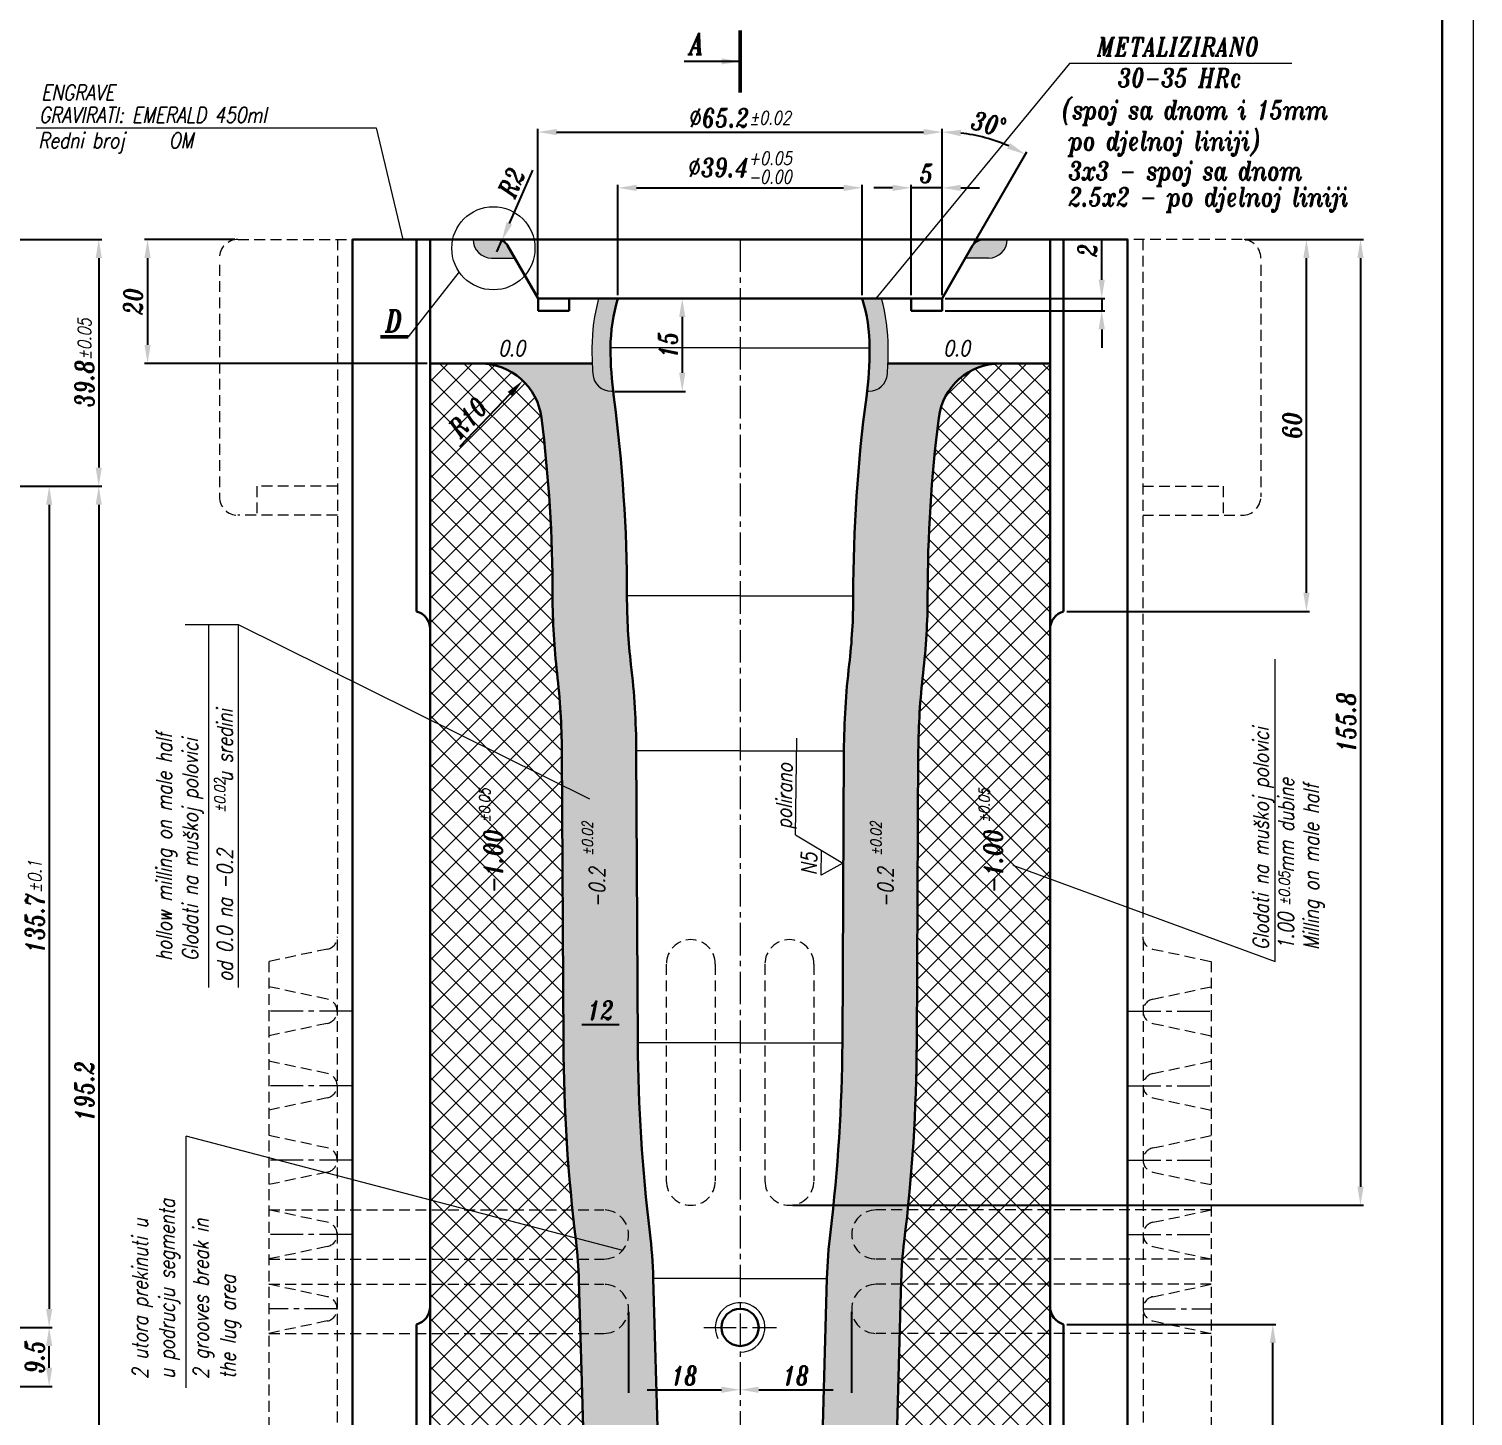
# Model space of a CAD drawing. Extents: x 39 to 1392, y 12 to 642.
# Drawn here: x 646.4 to 879.4, y 163.4 to 387.2 of the extents above; entities that cross this region are included whole.
import ezdxf

# ---------------------------------------------------------------- set-up
doc = ezdxf.new("R2010")
doc.units = 0
doc.header["$LTSCALE"] = 7
doc.header["$MEASUREMENT"] = 0
doc.linetypes.add('CENTER2', pattern=[1.125, 0.75, -0.125, 0.125, -0.125])
doc.linetypes.add('HIDDEN', pattern=[0.375, 0.25, -0.125])
doc.layers.get('0').update_dxf_attribs({"linetype": 'CONTINUOUS', "lineweight": 15})
for name, color, linetype, lineweight in [('1', 1, 'CENTER2', 15), ('2', 2, 'HIDDEN', 15), ('3', 3, 'CONTINUOUS', 30), ('4', 5, 'CONTINUOUS', 50), ('8', 251, 'CONTINUOUS', 15), ('ENGLISH', 252, 'CONTINUOUS', 18)]:
    doc.layers.add(name, color=color, linetype=linetype, lineweight=lineweight)
doc.styles.add('ITALICT', font='ITALICT.shx', dxfattribs={"width": 0.8, "height": 3})
doc.dimstyles.get("Standard").update_dxf_attribs({"dimtxt": 3, "dimasz": 3, "dimexe": 0.5, "dimexo": 0.5, "dimgap": 0.8, "dimtad": 1, "dimdsep": 46, "dimtxsty": 'ITALICT', "dimcen": 0.09, "dimazin": 2, "dimtfac": 1, "dimtmove": 0, "dimatfit": 3, "dimfxl": 1, "dimtolj": 1, "dimtzin": 0, "dimarcsym": 0})

# ---------------------------------------------------------------- blocks, each defined once
blk = doc.blocks.new('*D16')
at = {"color": 0, "lineweight": -2}
for p, q in [((728.56, 344.22), (728.56, 371.04)), ((731.56, 370.54), (790.76, 370.54)), ((793.76, 344.22), (793.76, 371.04))]:
    blk.add_line(p, q, dxfattribs=at)
at = {"color": 0}
for points in [[(731.56, 371.04), (731.56, 370.04), (728.56, 370.54)], [(790.76, 370.04), (790.76, 371.04), (793.76, 370.54)]]:
    blk.add_solid(points, dxfattribs=at)
at = {"color": 0, "insert": (761.16, 372.84), "char_height": 3, "attachment_point": 5, "style": 'ITALICT'}
blk.add_mtext('\\A1;%%c65.2{}{\\H0.71x;\\C3;%%p0.02}', dxfattribs=at)
blk = doc.blocks.new('*D20')
at = {"color": 0, "lineweight": -2}
for p, q in [((609.13, 353.22), (658.21, 353.22)), ((657.71, 350.22), (657.71, 316.42)), ((606.08, 313.42), (658.21, 313.42))]:
    blk.add_line(p, q, dxfattribs=at)
at = {"color": 0}
for points in [[(658.21, 350.22), (657.21, 350.22), (657.71, 353.22)], [(657.21, 316.42), (658.21, 316.42), (657.71, 313.42)]]:
    blk.add_solid(points, dxfattribs=at)
at = {"color": 0, "insert": (655.41, 333.32), "char_height": 3, "attachment_point": 5, "rotation": 90, "style": 'ITALICT'}
blk.add_mtext('\\A1;39.8{}{\\H0.71x;\\C3;%%p0.05}', dxfattribs=at)
blk = doc.blocks.new('*D22')
at = {"color": 0, "lineweight": -2}
for p, q in [((606.08, 313.42), (650.21, 313.42)), ((649.71, 310.42), (649.71, 180.72)), ((613.28, 177.72), (650.21, 177.72))]:
    blk.add_line(p, q, dxfattribs=at)
at = {"color": 0}
for points in [[(649.21, 310.42), (650.21, 310.42), (649.71, 313.42)], [(649.21, 180.72), (650.21, 180.72), (649.71, 177.72)]]:
    blk.add_solid(points, dxfattribs=at)
at = {"color": 0, "insert": (647.41, 245.57), "char_height": 3, "attachment_point": 5, "rotation": 90, "style": 'ITALICT'}
blk.add_mtext('\\A1;135.7{}{\\H0.71x;\\C3;%%p0.1}', dxfattribs=at)
blk = doc.blocks.new('*D33')
at = {"color": 0, "lineweight": -2}
for p, q in [((743.16, 180.22), (743.16, 167.17)), ((746.16, 167.67), (758.16, 167.67))]:
    blk.add_line(p, q, dxfattribs=at)
at = {"color": 0}
for points in [[(746.16, 168.17), (746.16, 167.17), (743.16, 167.67)], [(758.16, 168.17), (758.16, 167.17), (761.16, 167.67)]]:
    blk.add_solid(points, dxfattribs=at)
at = {"color": 0, "insert": (752.16, 169.97), "char_height": 3, "attachment_point": 5, "style": 'ITALICT'}
blk.add_mtext('\\A1;18', dxfattribs=at)
blk = doc.blocks.new('*D34')
at = {"color": 0, "lineweight": -2}
for p, q in [((779.16, 180.22), (779.16, 167.17)), ((764.16, 167.67), (776.16, 167.67))]:
    blk.add_line(p, q, dxfattribs=at)
at = {"color": 0}
for points in [[(764.16, 168.17), (764.16, 167.17), (761.16, 167.67)], [(776.16, 168.17), (776.16, 167.17), (779.16, 167.67)]]:
    blk.add_solid(points, dxfattribs=at)
at = {"color": 0, "insert": (770.16, 169.97), "char_height": 3, "attachment_point": 5, "style": 'ITALICT'}
blk.add_mtext('\\A1;18', dxfattribs=at)
blk = doc.blocks.new('*D35')
at = {"color": 0, "lineweight": -2}
for p, q in [((842.66, 353.22), (853.02, 353.22)), ((852.52, 296.22), (852.52, 350.22)), ((813.85, 293.22), (853.02, 293.22))]:
    blk.add_line(p, q, dxfattribs=at)
at = {"color": 0}
for points in [[(853.02, 350.22), (852.02, 350.22), (852.52, 353.22)], [(852.02, 296.22), (853.02, 296.22), (852.52, 293.22)]]:
    blk.add_solid(points, dxfattribs=at)
at = {"color": 0, "insert": (850.22, 323.22), "char_height": 3, "attachment_point": 5, "rotation": 90, "style": 'ITALICT'}
blk.add_mtext('\\A1;60', dxfattribs=at)
blk = doc.blocks.new('*D36')
at = {"color": 0, "lineweight": -2}
for p, q in [((813.85, 178.22), (847.6, 178.22)), ((847.1, 121.22), (847.1, 175.22)), ((834.66, 118.22), (847.6, 118.22))]:
    blk.add_line(p, q, dxfattribs=at)
at = {"color": 0}
for points in [[(846.6, 175.22), (847.6, 175.22), (847.1, 178.22)], [(846.6, 121.22), (847.6, 121.22), (847.1, 118.22)]]:
    blk.add_solid(points, dxfattribs=at)
at = {"color": 0, "insert": (844.8, 148.22), "char_height": 3, "attachment_point": 5, "rotation": 90, "style": 'ITALICT'}
blk.add_mtext('\\A1;60', dxfattribs=at)
blk = doc.blocks.new('*D38')
at = {"color": 0, "lineweight": -2}
for p, q in [((842.66, 353.22), (861.74, 353.22)), ((861.24, 350.22), (861.24, 200.42)), ((769.61, 197.42), (861.74, 197.42))]:
    blk.add_line(p, q, dxfattribs=at)
at = {"color": 0}
for points in [[(861.74, 350.22), (860.74, 350.22), (861.24, 353.22)], [(860.74, 200.42), (861.74, 200.42), (861.24, 197.42)]]:
    blk.add_solid(points, dxfattribs=at)
at = {"color": 0, "insert": (858.94, 275.32), "char_height": 3, "attachment_point": 5, "rotation": 90, "style": 'ITALICT'}
blk.add_mtext('\\A1;155.8', dxfattribs=at)
blk = doc.blocks.new('*D39')
at = {"color": 0, "lineweight": -2}
for p, q in [((679.66, 353.22), (665.08, 353.22)), ((665.58, 350.22), (665.58, 336.22)), ((710.66, 333.22), (665.08, 333.22))]:
    blk.add_line(p, q, dxfattribs=at)
at = {"color": 0}
for points in [[(666.08, 350.22), (665.08, 350.22), (665.58, 353.22)], [(665.08, 336.22), (666.08, 336.22), (665.58, 333.22)]]:
    blk.add_solid(points, dxfattribs=at)
at = {"color": 0, "insert": (663.28, 343.22), "char_height": 3, "attachment_point": 5, "rotation": 90, "style": 'ITALICT'}
blk.add_mtext('\\A1;20', dxfattribs=at)
blk = doc.blocks.new('*D44')
at = {"color": 0, "lineweight": -2}
for p, q in [((613.28, 177.72), (650.21, 177.72)), ((649.71, 171.22), (649.71, 174.72)), ((607.88, 168.22), (650.21, 168.22))]:
    blk.add_line(p, q, dxfattribs=at)
at = {"color": 0}
for points in [[(649.21, 174.72), (650.21, 174.72), (649.71, 177.72)], [(649.21, 171.22), (650.21, 171.22), (649.71, 168.22)]]:
    blk.add_solid(points, dxfattribs=at)
at = {"color": 0, "insert": (647.41, 172.97), "char_height": 3, "attachment_point": 5, "rotation": 90, "style": 'ITALICT'}
blk.add_mtext('\\A1;9.5', dxfattribs=at)
blk = doc.blocks.new('*D54')
at = {"color": 0, "lineweight": -2}
for p, q in [((606.08, 313.42), (658.21, 313.42)), ((657.71, 310.42), (657.71, 121.22)), ((596.28, 118.22), (658.21, 118.22))]:
    blk.add_line(p, q, dxfattribs=at)
at = {"color": 0}
for points in [[(657.21, 310.42), (658.21, 310.42), (657.71, 313.42)], [(657.21, 121.22), (658.21, 121.22), (657.71, 118.22)]]:
    blk.add_solid(points, dxfattribs=at)
at = {"color": 0, "insert": (655.41, 215.82), "char_height": 3, "attachment_point": 5, "rotation": 90, "style": 'ITALICT'}
blk.add_mtext('\\A1;195.2', dxfattribs=at)
blk = doc.blocks.new('*D56')
at = {"color": 0, "lineweight": -2}
for p, q in [((793.76, 344.72), (793.76, 371.05)), ((798.92, 352.65), (807.43, 367.38))]:
    blk.add_line(p, q, dxfattribs=at)
blk.add_arc((793.76, 343.72), 26.82, 66.4112, 83.5888, dxfattribs=at)
at = {"color": 0}
for points in [[(796.79, 370.88), (796.73, 369.88), (793.76, 370.55)], [(804.27, 367.86), (804.72, 368.75), (807.18, 366.95)]]:
    blk.add_solid(points, dxfattribs=at)
at = {"color": 0, "insert": (801.3, 371.85), "char_height": 3, "attachment_point": 5, "rotation": 345, "style": 'ITALICT'}
blk.add_mtext('\\A1;30%%d', dxfattribs=at)
blk = doc.blocks.new('*D57')
at = {"color": 0, "lineweight": -2}
for p, q in [((741.46, 344.22), (741.46, 362.04)), ((744.46, 361.54), (777.86, 361.54)), ((780.86, 344.22), (780.86, 362.04))]:
    blk.add_line(p, q, dxfattribs=at)
at = {"color": 0}
for points in [[(744.46, 362.04), (744.46, 361.04), (741.46, 361.54)], [(777.86, 361.04), (777.86, 362.04), (780.86, 361.54)]]:
    blk.add_solid(points, dxfattribs=at)
at = {"color": 0, "insert": (761.16, 364.82), "char_height": 3, "attachment_point": 5, "style": 'ITALICT'}
blk.add_mtext('\\A1;%%c39.4{}{\\H0.71x;\\C3;\\S+0.05^ -0.00;}', dxfattribs=at)
blk = doc.blocks.new('*D58')
at = {"color": 0, "lineweight": -2}
for p, q in [((727.7, 364.41), (723.93, 355.8)), ((721.92, 351.22), (722.73, 353.05))]:
    blk.add_line(p, q, dxfattribs=at)
at = {"color": 0}
blk.add_solid([(723.47, 356), (724.39, 355.6), (722.73, 353.05)], dxfattribs=at)
at = {"color": 0, "insert": (724.31, 362.4), "char_height": 3, "attachment_point": 5, "rotation": 66.3525, "style": 'ITALICT'}
blk.add_mtext('\\A1;R2', dxfattribs=at)
blk = doc.blocks.new('*D96')
at = {"color": 0, "lineweight": -2}
for p, q in [((751.33, 343.72), (751.33, 343.72)), ((751.83, 340.72), (751.83, 331.72)), ((740.97, 328.72), (752.33, 328.72))]:
    blk.add_line(p, q, dxfattribs=at)
at = {"color": 0}
for points in [[(752.33, 340.72), (751.33, 340.72), (751.83, 343.72)], [(751.33, 331.72), (752.33, 331.72), (751.83, 328.72)]]:
    blk.add_solid(points, dxfattribs=at)
at = {"color": 0, "insert": (749.53, 336.22), "char_height": 3, "attachment_point": 5, "rotation": 90, "style": 'ITALICT'}
blk.add_mtext('\\A1;15', dxfattribs=at)
blk = doc.blocks.new('*D97')
at = {"color": 0, "lineweight": -2}
for p, q in [((819.5, 346.72), (819.5, 353.26)), ((794.26, 343.72), (820, 343.72)), ((819.5, 343.72), (819.5, 341.72)), ((794.26, 341.72), (820, 341.72)), ((819.5, 338.72), (819.5, 335.72))]:
    blk.add_line(p, q, dxfattribs=at)
at = {"color": 0}
for points in [[(819, 346.72), (820, 346.72), (819.5, 343.72)], [(820, 338.72), (819, 338.72), (819.5, 341.72)]]:
    blk.add_solid(points, dxfattribs=at)
at = {"color": 0, "insert": (817.2, 351.49), "char_height": 3, "attachment_point": 5, "rotation": 90, "style": 'ITALICT'}
blk.add_mtext('\\A1;2', dxfattribs=at)
blk = doc.blocks.new('*D98')
at = {"color": 0, "lineweight": -2}
for p, q in [((785.76, 361.54), (782.76, 361.54)), ((788.76, 344.22), (788.76, 362.04)), ((793.76, 361.54), (788.76, 361.54)), ((793.76, 344.22), (793.76, 362.04)), ((796.76, 361.54), (799.76, 361.54))]:
    blk.add_line(p, q, dxfattribs=at)
at = {"color": 0}
for points in [[(785.76, 361.04), (785.76, 362.04), (788.76, 361.54)], [(796.76, 362.04), (796.76, 361.04), (793.76, 361.54)]]:
    blk.add_solid(points, dxfattribs=at)
at = {"color": 0, "insert": (791.26, 363.84), "char_height": 3, "attachment_point": 5, "style": 'ITALICT'}
blk.add_mtext('\\A1;5', dxfattribs=at)
blk = doc.blocks.new('*D241')
at = {"color": 0, "lineweight": -2}
blk.add_line((724.03, 328.28), (715.88, 319.75), dxfattribs=at)
at = {"color": 0}
blk.add_solid([(724.39, 327.94), (723.67, 328.63), (726.1, 330.45)], dxfattribs=at)
at = {"color": 0, "insert": (717.26, 324.52), "char_height": 3, "attachment_point": 5, "rotation": 46.3354, "style": 'ITALICT'}
blk.add_mtext('\\A1;R10', dxfattribs=at)
blk = doc.blocks.new('*D367')
at = {"color": 0, "lineweight": -2}
for p, q in [((732.65, 226.26), (732.65, 226.06)), ((735.65, 226.57), (741.65, 226.6)), ((744.65, 226.32), (744.65, 226.12))]:
    blk.add_line(p, q, dxfattribs=at)
at = {"color": 0}
for points in [[(735.65, 227.07), (735.65, 226.07), (732.65, 226.56)], [(741.65, 226.1), (741.65, 227.1), (744.65, 226.62)]]:
    blk.add_solid(points, dxfattribs=at)
at = {"color": 0, "insert": (738.64, 228.89), "char_height": 3, "attachment_point": 5, "rotation": 0.3041, "style": 'ITALICT'}
blk.add_mtext('\\A1;12', dxfattribs=at)

msp = doc.modelspace()

# ---------------------------------------------------------------- hatches: boundary and pattern name
h = msp.add_hatch(color=256)
h.dxf.hatch_style = 1
h.paths.add_polyline_path([(723.6568, 352.221, 0.26794919), (721.9247, 353.221), (718.0794, 353.221, 0.41421356), (721.0794, 350.221), (724.8115, 350.221)])
h.paths.add_polyline_path([(804.2491, 353.221), (800.4038, 353.221, 0.26794919), (798.6717, 352.221), (797.517, 350.221), (801.2491, 350.221, 0.41421356)])
h = msp.add_hatch(color=256)
h.dxf.hatch_style = 1
h.paths.add_polyline_path([(740.674, 328.721, -0.02924157), (740.2642, 335.721, -0.07458281), (741.4642, 343.721), (738.3406, 343.721, 0.06697383), (737.2642, 335.721, 0.00992357), (737.3139, 333.221, 0.0067559), (737.4044, 331.521, 0.39480514), (740.3977, 328.721)])
h.paths.add_polyline_path([(783.0552, 343.721), (780.8642, 343.721, -0.07458281), (782.0642, 335.721, -0.02924157), (781.6545, 328.721), (781.9308, 328.721, 0.39480514), (784.9241, 331.521, 0.0067559), (785.0146, 333.221, 0.00992357), (785.0642, 335.721, 0.06697383), (783.9878, 343.721)])
h.paths.add_polyline_path([(745.4642, 135.621), (748.4642, 135.621), (748.4642, 139.621), (748.0338, 150.6214, 0.41421356), (745.1534, 147.5064), (745.3211, 143.221), (745.4642, 139.5624)])
h.paths.add_polyline_path([(776.8642, 139.5624), (777.0074, 143.221), (777.1751, 147.5064, 0.41421356), (774.2947, 150.6214), (773.8642, 139.621), (773.8642, 135.621), (775.6465, 135.621), (776.8642, 135.621)])
at = {"layer": '8'}
h = msp.add_hatch(dxfattribs=at)
h.set_pattern_fill('ANSI37', color=256, scale=22, angle=90, style=0)
h.set_pattern_definition([(135, (-2928.744, 3e-29), (-1.9445436, -1.9445436), []), (225, (-2928.744, 3e-29), (1.9445436, -1.9445436), [])])
h.paths.add_polyline_path([(732.4435, 265.1757), (732.4144, 270.6573, 0.02790548), (731.6445, 283.2411, -0.02923352), (730.9142, 295.721, 0.03116951), (729.1207, 324.4642, 0.37816167), (719.1982, 333.221), (711.1642, 333.221), (711.1642, 290.3342), (711.1642, 275.7329)])
h.paths.add_polyline_path([(734.1222, 196.6787, -0.02444347), (732.6644, 223.5573), (732.4435, 265.1757), (711.1642, 275.7329), (711.1642, 198.2861), (717.3083, 196.6787)])
h.paths.add_polyline_path([(711.1642, 198.2861), (711.1642, 196.6787), (717.3083, 196.6787)])
h.paths.add_polyline_path([(734.9821, 188.7527, 0.01055351), (734.6942, 191.6085, -0.00049258), (734.6289, 192.1473), (717.3083, 196.6787), (711.1642, 196.6787), (711.1642, 188.7527)])
h.paths.add_polyline_path([(734.6289, 192.1473, -0.00413807), (734.1222, 196.6787), (717.3083, 196.6787)])
h.paths.add_polyline_path([(735.1861, 184.6787), (735.169, 185.282, 0.01278043), (734.9821, 188.7527), (711.1642, 188.7527), (711.1642, 184.6787)])
h.paths.add_polyline_path([(735.4101, 176.7527), (735.1861, 184.6787), (711.1642, 184.6787), (711.1642, 181.1079), (711.1642, 176.7527)])
h.paths.add_polyline_path([(736.0671, 153.5035), (735.4101, 176.7527), (711.1642, 176.7527), (711.1642, 143.221), (726.0711, 143.221, 0.4225132)])
h.paths.add_polyline_path([(811.1642, 143.221), (811.1642, 176.7527), (786.9184, 176.7527), (786.2614, 153.5035, 0.4225132), (796.2574, 143.221)])
h.paths.add_polyline_path([(811.1642, 176.7527), (786.9184, 176.7527), (786.2614, 153.5035, 0.4225132), (796.2574, 143.221), (811.1642, 143.221)])
h.paths.add_polyline_path([(811.1642, 181.1079), (811.1642, 184.6787), (787.1424, 184.6787), (786.9184, 176.7527), (811.1642, 176.7527)])
h.paths.add_polyline_path([(811.1642, 188.7527), (787.3464, 188.7527, 0.01278043), (787.1594, 185.282), (787.1424, 184.6787), (811.1642, 184.6787)])
h.paths.add_polyline_path([(811.1642, 196.6787), (788.2062, 196.6787, -0.00463066), (787.6343, 191.6085, 0.01055351), (787.3464, 188.7527), (811.1642, 188.7527)])
h.paths.add_polyline_path([(811.1642, 250.1125), (811.1642, 290.3342), (811.1642, 333.221), (803.1302, 333.221, 0.37816167), (793.2078, 324.4642, 0.03116951), (791.4142, 295.721, -0.02923352), (790.6839, 283.2411, 0.02790548), (789.9141, 270.6573), (789.6641, 223.5573, -0.02444347), (788.2062, 196.6787), (811.1642, 196.6787)])
h.paths.add_polyline_path([(811.1642, 143.221), (811.1642, 176.7527), (786.9184, 176.7527), (786.2614, 153.5035, 0.4225132), (796.2574, 143.221)])
h.paths.add_polyline_path([(712.0847, 323.4442), (718.0915, 329.7377), (722.4318, 325.5951), (716.4251, 319.3016)], flags=24)
h.paths.add_polyline_path([(718.6478, 259.2459), (718.6478, 266.6543), (721.2728, 266.6543), (721.2728, 259.2459)], flags=24)
h.paths.add_polyline_path([(719.0862, 247.2936), (719.0862, 259.4222), (723.5862, 259.4222), (723.5862, 247.2936)], flags=24)
h.paths.add_polyline_path([(725.444, 160.3104), (732.4092, 155.0974), (728.814, 150.2938), (721.8488, 155.5068)], flags=24)
h.paths.add_polyline_path([(799.2123, 259.2449), (799.2123, 266.6533), (801.8373, 266.6533), (801.8373, 259.2449)], flags=24)
h.paths.add_polyline_path([(799.7179, 247.2936), (799.7179, 259.4222), (804.2179, 259.4222), (804.2179, 247.2936)], flags=24)
h = msp.add_hatch(dxfattribs=at)
h.set_pattern_fill('DOTS', color=256, scale=15)
h.set_pattern_definition([(0, (-1332.837, 0), (0.46875, 0.9375), [0, -0.9375])])
h.paths.add_polyline_path([(737.3139, 333.221), (719.1982, 333.221, -0.37816167), (729.1207, 324.4642, -0.03116951), (730.9142, 295.721, 0.02923352), (731.6445, 283.2411, -0.02790548), (732.4144, 270.6573), (732.4435, 265.1757), (732.6644, 223.5573, 0.02444347), (734.1222, 196.6787), (739.2012, 196.6787, -0.63816437), (742.2291, 190.1589, -0.22087871), (739.2012, 188.7527), (734.9821, 188.7527, -0.01278043), (735.169, 185.282), (735.1861, 184.6787), (739.2012, 184.6787, -1), (739.2012, 176.7527), (735.4101, 176.7527), (736.0671, 153.5035, -0.4225132), (726.0711, 143.221), (745.3211, 143.221), (745.4642, 139.5624), (745.4642, 135.621), (748.4642, 135.621), (748.4642, 139.621), (747.1642, 185.621, 0.02333708), (746.6056, 193.0639, -0.02907743), (744.6642, 223.621), (744.4142, 270.721, 0.02790548), (743.5626, 284.6407, -0.02923352), (742.9142, 295.721, 0.03308873), (740.7886, 327.8058, -0.00384344), (740.674, 328.721), (740.3977, 328.721, -0.39480514), (737.4044, 331.521, -0.0067559)])
h.paths.add_polyline_path([(742.2291, 190.1589, 0.63816437), (739.2012, 196.6787), (734.1222, 196.6787, 0.00413807), (734.6289, 192.1473)])
h.paths.add_polyline_path([(734.6289, 192.1473, 0.00049258), (734.6942, 191.6085, -0.01055351), (734.9821, 188.7527), (739.2012, 188.7527, 0.22087871), (742.2291, 190.1589)])
h.paths.add_polyline_path([(739.2012, 176.7527, 1), (739.2012, 184.6787), (735.1861, 184.6787), (735.4101, 176.7527)])
h.paths.add_polyline_path([(784.9241, 331.521, -0.39480514), (781.9308, 328.721), (781.6545, 328.721, -0.00384344), (781.5398, 327.8058, 0.03308873), (779.4142, 295.721, -0.02923352), (778.7658, 284.6407, 0.02790548), (777.9142, 270.721), (777.8179, 252.5808), (777.6642, 223.621, -0.02907743), (775.7229, 193.0639, 0.02333708), (775.1642, 185.621), (773.8642, 139.621), (773.8642, 135.621), (775.6465, 135.621), (776.8642, 135.621), (776.8642, 139.5624), (777.0074, 143.221), (796.2574, 143.221, -0.4225132), (786.2614, 153.5035), (786.9184, 176.7527), (783.1272, 176.7527, -1), (783.1272, 184.6787), (787.1424, 184.6787), (787.1594, 185.282, -0.01278043), (787.3464, 188.7527), (783.1272, 188.7527, -1), (783.1272, 196.6787), (788.2062, 196.6787, 0.02444347), (789.6641, 223.5573), (789.9141, 270.6573, -0.02790548), (790.6839, 283.2411, 0.02923352), (791.4142, 295.721, -0.03116951), (793.2078, 324.4642, -0.37816167), (803.1302, 333.221), (785.0146, 333.221, -0.0067559)])
h.paths.add_polyline_path([(787.6343, 191.6085, 0.00463066), (788.2062, 196.6787), (783.1272, 196.6787, 1), (783.1272, 188.7527), (787.3464, 188.7527, -0.01055351)])
h.paths.add_polyline_path([(783.1272, 184.6787, 1), (783.1272, 176.7527), (786.9184, 176.7527), (787.1424, 184.6787)])
h.paths.add_polyline_path([(735.2389, 253.869), (735.2389, 261.2107), (737.8639, 261.2107), (737.8639, 253.869)], flags=24)
h.paths.add_polyline_path([(736.2163, 244.9743), (736.2163, 253.0815), (739.9663, 253.0815), (739.9663, 244.9743)], flags=24)
h.paths.add_polyline_path([(736.0417, 231.8731), (741.1988, 231.9005), (741.2307, 225.9006), (736.0736, 225.8732)], flags=24)
h.paths.add_polyline_path([(782.7462, 244.9743), (782.7462, 253.0815), (786.4962, 253.0815), (786.4962, 244.9743)], flags=24)
h.paths.add_polyline_path([(781.7688, 253.869), (781.7688, 261.2107), (784.3938, 261.2107), (784.3938, 253.869)], flags=24)

# ---------------------------------------------------------------- linework, layer by layer
for p, q in [((879.4079, 612.9628), (879.4079, 12.3608)), ((814.2853, 381.6157), (783.0552, 343.721)), ((850.1726, 381.6157), (814.2853, 381.6157)), ((647.6205, 371.2335), (702.4825, 371.2335)), ((702.4825, 371.2335), (706.7736, 353.221)), ((721.0794, 350.221), (724.8115, 350.221)), ((801.2491, 350.221), (797.517, 350.221)), ((715.8269, 348.0113), (707.6362, 337.5)), ((740.674, 328.721), (740.3977, 328.721)), ((781.6545, 328.721), (781.9308, 328.721)), ((671.671, 291.0956), (680.199, 291.0956)), ((675.4528, 232.5317), (675.4528, 291.0956)), ((680.199, 291.0956), (680.199, 232.5744)), ((680.199, 291.0956), (736.8865, 262.9714)), ((847.4647, 236.7748), (847.4647, 285.5093)), ((770.0855, 257.1968), (770.3126, 272.7722)), ((770.0855, 257.1968), (777.7414, 252.6265)), ((774.2423, 250.6738), (774.3007, 254.6804)), ((777.7414, 252.6265), (774.2423, 250.6738)), ((805.1729, 252.3139), (847.4647, 236.7748)), ((671.8262, 167.989), (671.8262, 208.5778)), ((742.2291, 190.1589), (671.8262, 208.5778))]:
    msp.add_line(p, q)
msp.add_circle((721.3659, 351.796), 6.7086)
for centre, radius, start, end in [((721.0794, 353.221), 3, 180, 270), ((801.2491, 353.221), 3, 270, 0), ((767.5309, 335.721), 30.2667, 164.673616, 180), ((754.7976, 335.721), 30.2667, 0, 15.326384), ((800.2642, 335.721), 63, 180, 183.822554), ((722.0642, 335.721), 63, 356.177446, 0), ((740.3977, 331.721), 3, 183.822554, 270), ((781.9308, 331.721), 3, 270, 356.177446), ((761.1642, 177.721), 4, 270, 206.70514)]:
    msp.add_arc(centre, radius, start, end)
at = {"layer": '1'}
for p, q in [((761.1642, 353.221), (761.1642, 118.221)), ((698.542, 228.721), (685.1642, 228.721)), ((823.7865, 228.721), (837.1642, 228.721)), ((698.542, 216.721), (685.1642, 216.721)), ((823.7865, 216.721), (837.1642, 216.721)), ((698.542, 204.721), (685.1642, 204.721)), ((823.7865, 204.721), (837.1642, 204.721)), ((698.542, 192.721), (685.1642, 192.721)), ((823.7865, 192.721), (837.1642, 192.721)), ((696.1642, 180.721), (685.1642, 180.721)), ((826.1642, 180.721), (837.1642, 180.721)), ((755.289, 177.721), (767.056, 177.721))]:
    msp.add_line(p, q, dxfattribs=at)
at = {"layer": '2'}
for p, q in [((680.1642, 353.221), (698.6642, 353.221)), ((696.2142, 353.221), (696.2142, 240.721)), ((842.1642, 353.221), (823.6642, 353.221)), ((826.1142, 353.221), (826.1142, 240.721)), ((677.1642, 349.121), (677.1642, 311.721)), ((845.1642, 349.121), (845.1642, 311.721)), ((696.2142, 313.421), (683.2142, 313.421)), ((683.2142, 313.421), (683.2142, 308.721)), ((826.1142, 313.421), (839.1142, 313.421)), ((839.1142, 313.421), (839.1142, 308.721)), ((696.2142, 308.721), (680.1642, 308.721)), ((826.1142, 308.721), (842.1642, 308.721)), ((696.1642, 240.2766), (696.1642, 155.771)), ((826.1642, 240.2766), (826.1642, 155.771)), ((694.6301, 238.7647), (685.1642, 236.7527)), ((827.6984, 238.7647), (837.1642, 236.7527)), ((685.1642, 236.7527), (685.1642, 121.221)), ((749.2642, 236.3266), (749.2642, 201.371)), ((757.1642, 236.3266), (757.1642, 201.371)), ((765.1642, 236.3266), (765.1642, 201.371)), ((773.0642, 236.3266), (773.0642, 201.371)), ((837.1642, 236.7527), (837.1642, 121.221)), ((694.5801, 230.6773), (685.1642, 232.6787)), ((827.7484, 230.6773), (837.1642, 232.6787)), ((694.5801, 226.7647), (685.1642, 224.7633)), ((827.7484, 226.7647), (837.1642, 224.7633)), ((694.5801, 218.6773), (685.1642, 220.6787)), ((827.7484, 218.6773), (837.1642, 220.6787)), ((694.5801, 214.7647), (685.1642, 212.7633)), ((827.7484, 214.7647), (837.1642, 212.7633)), ((694.5801, 206.6773), (685.1642, 208.6787)), ((827.7484, 206.6773), (837.1642, 208.6787)), ((694.5801, 202.7647), (685.1642, 200.7633)), ((827.7484, 202.7647), (837.1642, 200.7633)), ((694.5801, 194.6773), (685.1642, 196.6787)), ((685.1642, 196.6787), (739.2012, 196.6787)), ((837.1642, 196.6787), (783.1272, 196.6787)), ((827.7484, 194.6773), (837.1642, 196.6787)), ((694.5801, 190.7647), (685.1642, 188.7633)), ((685.1642, 188.7527), (739.2012, 188.7527)), ((837.1642, 188.7527), (783.1272, 188.7527)), ((827.7484, 190.7647), (837.1642, 188.7633)), ((694.5801, 182.6773), (685.1642, 184.6787)), ((685.1642, 184.6787), (739.2012, 184.6787)), ((837.1642, 184.6787), (783.1272, 184.6787)), ((827.7484, 182.6773), (837.1642, 184.6787)), ((694.5801, 178.7647), (685.1642, 176.7633)), ((827.7484, 178.7647), (837.1642, 176.7633)), ((685.1642, 176.7527), (739.2012, 176.7527)), ((837.1642, 176.7527), (783.1272, 176.7527))]:
    msp.add_line(p, q, dxfattribs=at)
for centre, radius, start, end in [((680.1642, 350.221), 3, 90, 180), ((842.1642, 350.221), 3, 0, 90), ((680.1642, 311.721), 3, 180, 270), ((842.1642, 311.721), 3, 270, 0), ((694.2142, 240.721), 2, 282, 0), ((753.2142, 236.3266), 3.95, 0, 180), ((769.1142, 236.3266), 3.95, 0, 180), ((828.1142, 240.721), 2, 180, 258), ((694.1642, 228.721), 2, 282, 78), ((828.1642, 228.721), 2, 102, 258), ((694.1642, 216.721), 2, 282, 78), ((828.1642, 216.721), 2, 102, 258), ((694.1642, 204.721), 2, 282, 78), ((828.1642, 204.721), 2, 102, 258), ((753.2142, 201.371), 3.95, 180, 0), ((769.1142, 201.371), 3.95, 180, 0), ((739.2012, 192.7157), 3.963, 270, 90), ((783.1272, 192.7157), 3.963, 90, 270), ((694.1642, 192.721), 2, 282, 78), ((828.1642, 192.721), 2, 102, 258), ((739.2012, 180.7157), 3.963, 270, 90), ((783.1272, 180.7157), 3.963, 90, 270), ((694.1642, 180.721), 2, 282, 78), ((828.1642, 180.721), 2, 102, 258)]:
    msp.add_arc(centre, radius, start, end, dxfattribs=at)
at = {"layer": '3'}
for p, q in [((874.4079, 607.9628), (874.4079, 17.3608)), ((698.6642, 353.221), (698.6642, 118.221)), ((698.6642, 353.221), (761.1642, 353.221)), ((708.9804, 353.221), (708.9804, 293.221)), ((711.1642, 353.221), (711.1642, 118.221)), ((728.5642, 343.721), (723.6568, 352.221)), ((823.6642, 353.221), (761.1642, 353.221)), ((793.7642, 343.721), (798.6717, 352.221)), ((811.1642, 353.221), (811.1642, 118.221)), ((813.3481, 353.221), (813.3481, 293.221)), ((823.6642, 353.221), (823.6642, 118.221)), ((761.1642, 343.721), (728.5642, 343.721)), ((728.5642, 343.721), (728.5642, 341.721)), ((733.5642, 341.721), (733.5642, 343.721)), ((761.1642, 343.721), (793.7642, 343.721)), ((788.7642, 341.721), (788.7642, 343.721)), ((793.7642, 343.721), (793.7642, 341.721)), ((728.5642, 341.721), (733.5642, 341.721)), ((793.7642, 341.721), (788.7642, 341.721)), ((711.1642, 333.221), (737.3139, 333.221)), ((811.1642, 333.221), (785.0146, 333.221)), ((732.6644, 223.5573), (732.4144, 270.6573)), ((744.6642, 223.621), (744.4142, 270.721)), ((777.6642, 223.621), (777.9142, 270.721)), ((789.6641, 223.5573), (789.9141, 270.6573)), ((735.169, 185.282), (736.0671, 153.5035)), ((747.1642, 185.621), (748.4642, 139.621)), ((775.1642, 185.621), (773.8642, 139.621)), ((787.1594, 185.282), (786.2614, 153.5035)), ((708.9804, 178.221), (708.9804, 118.221)), ((813.3481, 178.221), (813.3481, 118.221))]:
    msp.add_line(p, q, dxfattribs=at)
msp.add_circle((761.1642, 177.721), 3, dxfattribs=at)
for centre, radius, start, end in [((721.9247, 351.221), 2, 30, 90), ((800.4038, 351.221), 2, 90, 150), ((767.5309, 335.721), 27.2667, 162.938469, 180), ((754.7976, 335.721), 27.2667, 0, 17.061531), ((800.2642, 335.721), 60, 180, 187.580613), ((722.0642, 335.721), 60, 352.419387, 0), ((719.1982, 323.221), 10, 7.141214, 90), ((803.1302, 323.221), 10, 90, 172.858786), ((499.7024, 295.721), 243.2118, 0, 7.580613), ((1022.626, 295.721), 243.2118, 172.419387, 180), ((499.7024, 295.721), 231.2118, 0, 7.141214), ((1022.626, 295.721), 231.2118, 172.858786, 180), ((837.9142, 295.721), 107, 180, 186.697921), ((837.9142, 295.721), 95, 180, 186.697921), ((684.4142, 295.721), 95, 353.302079, 0), ((684.4142, 295.721), 107, 353.302079, 0), ((708.1642, 290.3342), 3, 0, 74.213144), ((814.1642, 290.3342), 3, 105.786856, 180), ((619.3815, 270.0574), 125.0345, 0.304115, 6.697921), ((902.9469, 270.0574), 125.0345, 173.302079, 179.695885), ((619.3815, 270.0574), 113.0345, 0.304115, 6.697921), ((902.9469, 270.0574), 113.0345, 173.302079, 179.695885), ((1008.1349, 225.0195), 275.4744, 180.304115, 186.966293), ((1008.1349, 225.0195), 263.4744, 180.304115, 186.966293), ((514.1935, 225.0195), 263.4744, 353.033707, 359.695885), ((514.1935, 225.0195), 275.4744, 353.033707, 359.695885), ((667.1962, 183.3611), 68, 1.618798, 6.966293), ((667.1962, 183.3611), 80, 1.618798, 6.966293), ((855.1323, 183.3611), 80, 173.033707, 178.381202), ((855.1323, 183.3611), 68, 173.033707, 178.381202), ((708.1642, 181.1079), 3, 285.786856, 0), ((814.1642, 181.1079), 3, 180, 254.213144)]:
    msp.add_arc(centre, radius, start, end, dxfattribs=at)
at = {"layer": '4'}
for p, q in [((761.1642, 386.9369), (761.1642, 376.9369)), ((707.6362, 337.5), (703.1598, 337.5))]:
    msp.add_line(p, q, dxfattribs=at)
at = {"layer": '8'}
for p, q in [((761.1642, 335.721), (740.2642, 335.721)), ((761.1642, 335.721), (782.0642, 335.721)), ((761.1642, 295.721), (742.9142, 295.721)), ((761.1642, 295.721), (779.4142, 295.721)), ((761.1642, 270.721), (744.4142, 270.721)), ((761.1642, 270.721), (777.9142, 270.721)), ((761.1642, 223.621), (744.6642, 223.621)), ((761.1642, 223.621), (777.6642, 223.621)), ((761.1642, 185.621), (747.1642, 185.621)), ((761.1642, 185.621), (775.1642, 185.621))]:
    msp.add_line(p, q, dxfattribs=at)

# ---------------------------------------------------------------- texts
at = {"style": 'ITALICT', "width": 0.8}
for s, height, p in [('A', 3.5, (752.9969, 383.0623)), ('METALIZIRANO', 3, (818.739, 382.8151)), ('30-35 HRc', 3, (822.0999, 377.8067)), ('(spoj sa dnom i 15mm', 3, (813.0833, 372.6341)), ('GRAVIRATI: EMERALD 450ml  ', 2.5, (648.1002, 372.0494)), ('Redni broj    OM', 2.5, (647.9748, 367.9487)), ('po djelnoj liniji)', 3, (814.1557, 367.6328)), ('3x3 - spoj sa dnom', 3, (814.1557, 362.7999)), ('2.5x2 - po djelnoj liniji', 3, (814.1557, 358.5979)), ('D', 3.5, (703.9033, 338.3139)), ('0.0', 2.5, (722.194, 334.4137)), ('0.0', 2.5, (793.9629, 334.4137))]:
    msp.add_text(s, height=height, dxfattribs=at).set_placement(p)
for s, height, rotation, p in [('od 0.0 na -0.2      u sredini', 2.5, 90, (679.2914, 233.4684)), ('Glodati na muškoj polovici', 2.5, 90, (846.4197, 238.6171)), ('Glodati na muškoj polovici', 2.5, 90, (673.712, 236.8397)), ('polirano', 2.5, 89.164498, (769.4304, 258.091)), ('1.00    mm dubine', 2.5, 90, (850.4674, 238.6171)), (' %%p0.02', 1.75, 90, (678.1116, 259.801)), (' %%P0.05', 1.75, 90, (720.8353, 258.2168)), (' %%P0.05', 1.75, 90, (801.3998, 258.2158)), (' %%p0.02', 1.75, 90, (737.4264, 252.8399)), (' %%p0.02', 1.75, 90, (783.9563, 252.8399)), ('-1.00', 3, 90, (722.8362, 247.8151)), ('-1.00', 3, 90, (803.4679, 247.8151)), ('N5', 2.5, 89.164498, (773.4997, 250.6792)), ('-0.2', 2.5, 90, (739.3413, 245.4088)), ('-0.2', 2.5, 90, (785.8712, 245.4088)), (' %%P0.05', 1.75, 90, (849.8241, 244.8005)), ('u podrucju segmenta', 2.5, 90, (669.9476, 169.4123)), ('2 utora prekinuti u', 2.5, 90, (665.6095, 169.4123))]:
    msp.add_text(s, height=height, rotation=rotation, dxfattribs=at).set_placement(p)
at = {"layer": 'ENGLISH', "style": 'ITALICT', "width": 0.8}
msp.add_text('ENGRAVE', height=2.5, dxfattribs=at).set_placement((648.4502, 375.6782))
for s, p in [('hollow milling on male half', (669.4926, 236.8397)), ('Milling on male half', (854.5343, 238.6171)), ('2 grooves break in', (675.4352, 169.4123)), ('the lug area', (679.7733, 169.4123))]:
    msp.add_text(s, height=2.5, rotation=90, dxfattribs=at).set_placement(p)

# ---------------------------------------------------------------- dimensions: what is measured, and where the dimension line sits
dim = msp.add_linear_dim(base=(793.7642, 370.5384), p1=(728.5642, 343.721), p2=(793.7642, 343.721), text='%%c<>{}{\\H0.71x;\\C3;%%p0.02}', dimstyle='Standard', override={"dimtp": 0.02, "dimtm": 0.02, "dimtdec": 2, "dimtmove": 0, "dimtzin": 0})
dim.commit()
dim.dimension.update_dxf_attribs({"geometry": '*D16', "text_midpoint": (761.1642, 370.5384), "dimtype": 160})
dim = msp.add_angular_dim_2l(base=(802.9388, 368.9279), line1=((793.7642, 343.721), (798.6717, 352.221)), line2=((793.7642, 343.721), (793.7642, 344.221)), dimstyle='Standard')
dim.commit()
dim.dimension.update_dxf_attribs({"geometry": '*D56', "text_midpoint": (801.3022, 371.8532)})
dim = msp.add_linear_dim(base=(780.8642, 361.5384), p1=(741.4642, 343.721), p2=(780.8642, 343.721), text='%%c<>{}{\\H0.71x;\\C3;\\S+0.05^ -0.00;}', dimstyle='Standard', override={"dimtp": 0.05, "dimtm": 0, "dimtdec": 2, "dimtmove": 0, "dimtzin": 0})
dim.commit()
dim.dimension.update_dxf_attribs({"geometry": '*D57', "text_midpoint": (761.1642, 364.8234)})
for base, p1, p2, picture, middle in [((788.7642, 361.5384), (793.7642, 343.721), (788.7642, 343.721), '*D98', (791.2642, 363.8384)), ((761.1642, 167.6662), (743.1642, 180.7157), (761.1642, 167.6662), '*D33', (752.1642, 169.9662))]:
    dim = msp.add_linear_dim(base=base, p1=p1, p2=p2, dimstyle='Standard')
    dim.commit()
    dim.dimension.update_dxf_attribs({"geometry": picture, "text_midpoint": middle})
dim = msp.add_radius_dim(center=(721.9247, 351.221), mpoint=(722.7269, 353.0531), dimstyle='Standard')
dim.commit()
dim.dimension.update_dxf_attribs({"geometry": '*D58', "text_midpoint": (724.3103, 362.4031)})
dim = msp.add_linear_dim(base=(657.7137, 313.421), p1=(608.634, 353.221), p2=(605.584, 313.421), angle=90, text='<>{}{\\H0.71x;\\C3;%%p0.05}', dimstyle='Standard', override={"dimtp": 0.05, "dimtm": 0.05, "dimtdec": 2, "dimtzin": 0})
dim.commit()
dim.dimension.update_dxf_attribs({"geometry": '*D20', "text_midpoint": (655.4137, 333.321)})
for base, p1, p2, picture, middle in [((665.5849, 333.221), (680.1642, 353.221), (711.1642, 333.221), '*D39', (663.2849, 343.221)), ((861.2411, 197.421), (842.1642, 353.221), (769.1142, 197.421), '*D38', (858.9411, 275.321)), ((852.5157, 353.221), (813.3481, 293.221), (842.1642, 353.221), '*D35', (850.2157, 323.221)), ((751.8304, 328.721), (751.8304, 343.721), (740.4679, 328.721), '*D96', (749.5304, 336.221)), ((649.7137, 177.721), (607.384, 168.221), (612.784, 177.721), '*D44', (647.4137, 172.971)), ((847.0996, 178.221), (834.1642, 118.221), (813.3481, 178.221), '*D36', (844.7996, 148.221))]:
    dim = msp.add_linear_dim(base=base, p1=p1, p2=p2, angle=90, dimstyle='Standard')
    dim.commit()
    dim.dimension.update_dxf_attribs({"geometry": picture, "text_midpoint": middle})
dim = msp.add_linear_dim(base=(819.4956, 341.721), p1=(793.7642, 343.721), p2=(793.7642, 341.721), angle=90, dimstyle='Standard')
dim.commit()
dim.dimension.update_dxf_attribs({"geometry": '*D97', "text_midpoint": (819.4956, 351.4925), "dimtype": 160})
dim = msp.add_radius_dim(center=(719.1982, 323.221), mpoint=(726.1026, 330.455), dimstyle='Standard', override={"dimtxsty": 'ITALICT'})
dim.commit()
dim.dimension.update_dxf_attribs({"geometry": '*D241', "text_midpoint": (718.9221, 322.9317), "dimtype": 164})
dim = msp.add_linear_dim(base=(657.7137, 118.221), p1=(605.584, 313.421), p2=(595.784, 118.221), angle=90, dimstyle='Standard', override={"dimtmove": 0})
dim.commit()
dim.dimension.update_dxf_attribs({"geometry": '*D54', "text_midpoint": (657.7137, 215.821), "dimtype": 160})
dim = msp.add_linear_dim(base=(649.7137, 177.721), p1=(605.584, 313.421), p2=(612.784, 177.721), angle=90, text='<>{}{\\H0.71x;\\C3;%%p0.1}', dimstyle='Standard', override={"dimtol": 0, "dimlim": 0, "dimtp": 0, "dimtm": 0, "dimtfac": 1, "dimtdec": 2, "dimtmove": 0, "dimtolj": 1, "dimtzin": 0})
dim.commit()
dim.dimension.update_dxf_attribs({"geometry": '*D22', "text_midpoint": (649.7137, 245.571), "dimtype": 160})
dim = msp.add_aligned_dim(p1=(732.6474, 226.7571), p2=(744.6472, 226.8208), distance=-0.202, dimstyle='Standard')
dim.commit()
dim.dimension.update_dxf_attribs({"geometry": '*D367', "text_midpoint": (738.6362, 228.8868)})
dim = msp.add_linear_dim(base=(779.1642, 167.6662), p1=(761.1642, 167.6662), p2=(779.1642, 180.7157), dimstyle='Standard', override={"dimtmove": 1})
dim.commit()
dim.dimension.update_dxf_attribs({"geometry": '*D34', "text_midpoint": (770.1642, 169.9662)})

# ---------------------------------------------------------------- leaders
msp.add_leader([(761.1642, 381.9369), (752.1642, 381.9369)], dimstyle='Standard', override={"dimgap": 0.7, "dimtad": 0})

doc.saveas('drawing.dxf')
